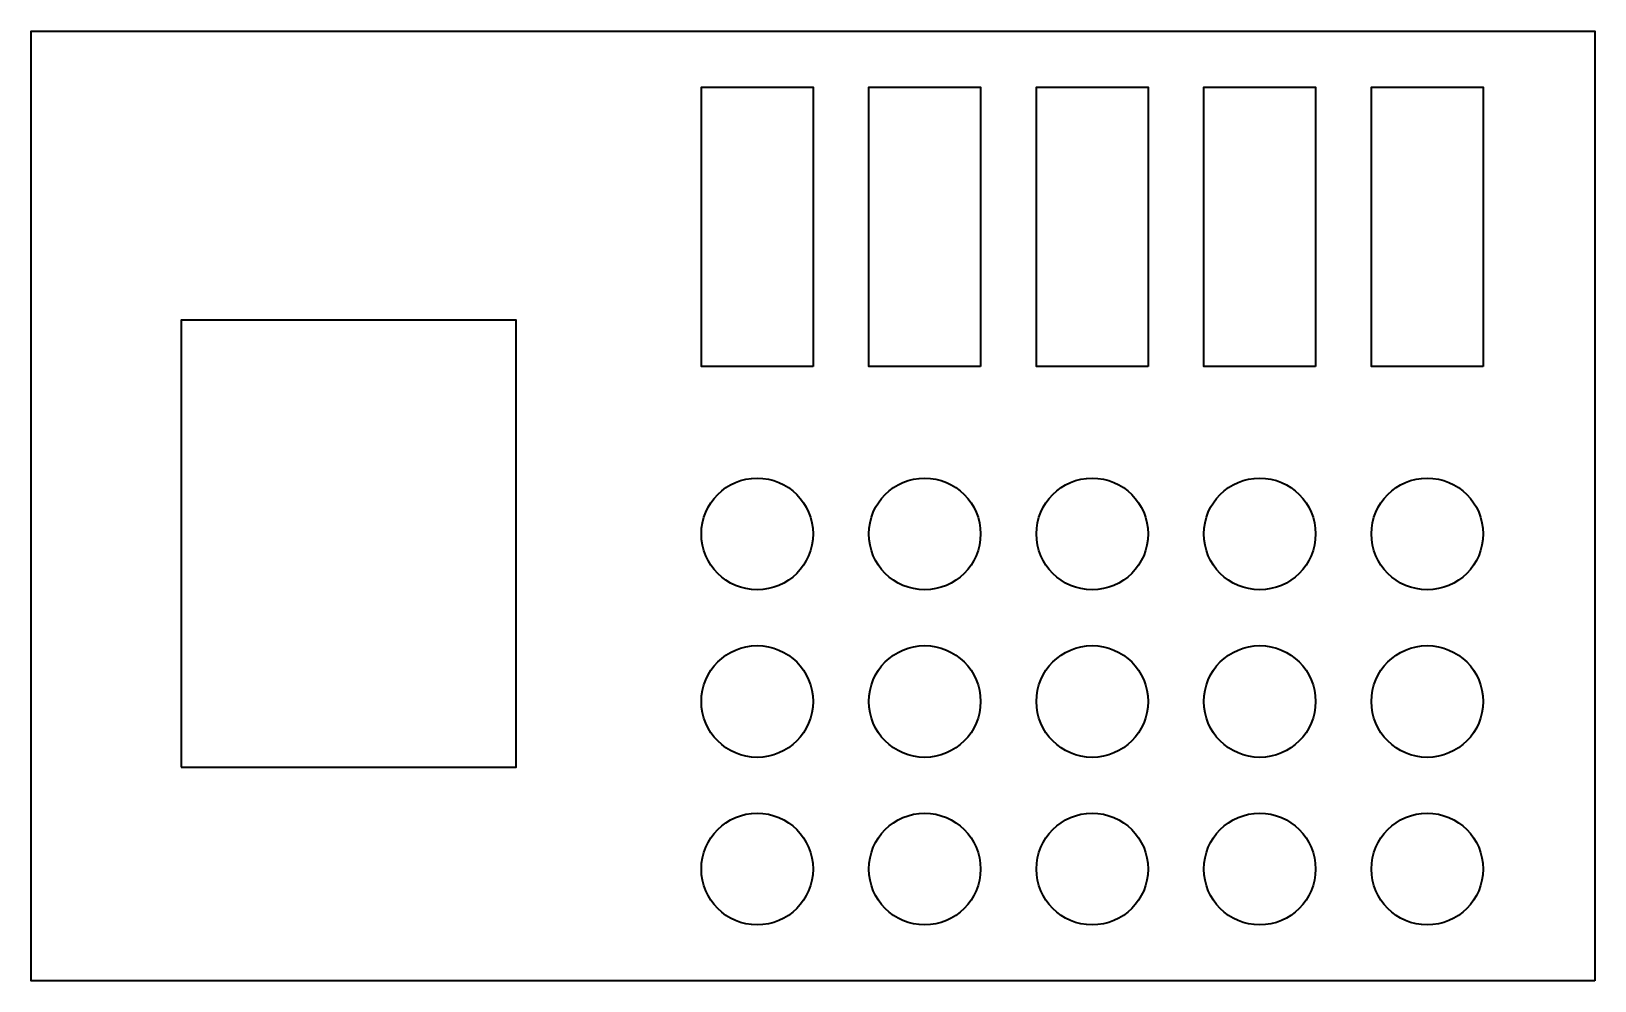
# Model space of a CAD drawing. Header units: inches. Extents: x 3.3 to 17.3, y 2.2 to 10.7.
import ezdxf

# ---------------------------------------------------------------- set-up
doc = ezdxf.new("R2010")
doc.units = ezdxf.units.IN
doc.header["$MEASUREMENT"] = 0
doc.layers.add('Desenho', color=7, linetype='Continuous', lineweight=35)

msp = doc.modelspace()

# ---------------------------------------------------------------- linework, layer by layer
at = {"layer": 'Desenho'}
for points in [[(17.292, 2.166), (3.292, 2.166), (3.292, 10.666), (17.292, 10.666)], [(10.292, 7.666), (9.292, 7.666), (9.292, 10.166), (10.292, 10.166)], [(11.792, 7.666), (10.792, 7.666), (10.792, 10.166), (11.792, 10.166)], [(13.292, 7.666), (12.292, 7.666), (12.292, 10.166), (13.292, 10.166)], [(14.792, 7.666), (13.792, 7.666), (13.792, 10.166), (14.792, 10.166)], [(16.292, 7.666), (15.292, 7.666), (15.292, 10.166), (16.292, 10.166)], [(4.634, 4.079), (7.634, 4.079), (7.634, 8.079), (4.634, 8.079)]]:
    msp.add_lwpolyline(points, close=True, dxfattribs=at)
for centre in [(9.792, 6.166), (11.292, 6.166), (12.792, 6.166), (14.292, 6.166), (15.792, 6.166), (9.792, 4.666), (11.292, 4.666), (12.792, 4.666), (14.292, 4.666), (15.792, 4.666), (9.792, 3.166), (11.292, 3.166), (12.792, 3.166), (14.292, 3.166), (15.792, 3.166)]:
    msp.add_circle(centre, 0.5, dxfattribs=at)

doc.saveas('drawing.dxf')
